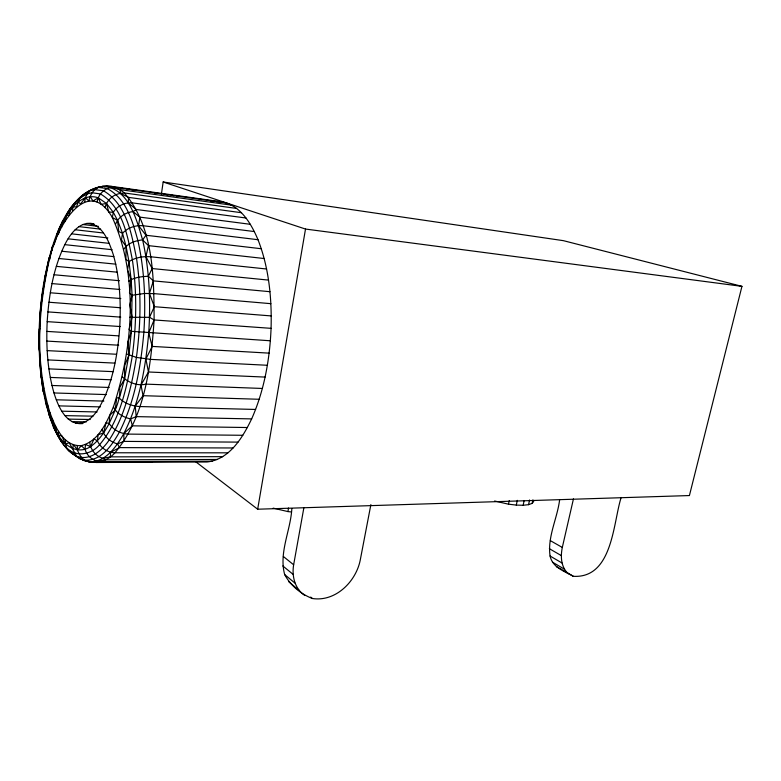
<?xml version="1.0" encoding="UTF-8"?>
<svg xmlns="http://www.w3.org/2000/svg" width="781" height="781" viewBox="0 0 781 781"><rect width="100%" height="100%" fill="white"/><g stroke="black" fill="none" stroke-linecap="round" stroke-linejoin="round"><path stroke-width="1.17" d="M82.864 423.556C65.868 425.294 58.136 406.247 53.987 392.96C47.29 369.872 46.069 345.544 47.192 321.635C48.9 295.316 53.186 268.557 64.813 244.648C70.212 233.822 80.062 220.262 93.964 223.893M39.05 347.389C38.513 313.171 42.408 278.69 52.659 245.976C38.767 300.031 33.427 358.401 49.925 412.524C55.031 426.514 63.437 446.664 81.322 445.648C98.953 441.158 106.841 421.994 113.421 406.862C133.092 346.881 138.833 276.259 112.357 217.508C86.144 171.83 53.801 232.758 49.857 259.175L48.803 259.175C44.761 278.358 41.696 297.61 39.714 317.154L40.436 318.472C38.142 342.937 39.07 367.841 43.482 392.14C40.466 377.33 40.739 362.052 39.05 347.389L39.421 350.444M39.323 348.16L39.138 329.065L39.948 328.86M41.051 376.354L42.35 378.853L43.092 390.129L46.147 404.87L53.44 427.314L61.064 441.353L68.669 450.862L79.74 458.779L88.604 461.805L96.444 462.498L206.994 461.991C229.546 459.55 242.745 437.448 251.648 418.899C264.271 390.451 269.777 359.299 271.075 328.342C271.895 298.391 268.986 267.805 258.003 239.718C251.179 223.512 240.353 205.012 221.462 201.791L111.048 186.298C77.417 183.847 60.088 221.111 52.015 248.055L52.434 250.418M43.795 388.001L43.092 390.129C46.87 401.278 47.231 413.432 52.757 424.249L55.431 425.801C58.507 451.574 94.218 475.961 114.973 452.775C145.442 416.214 150.977 365.752 154.111 319.946C153.857 276.972 153.877 227.369 124.384 192.966C105.064 176.076 74.712 193.532 68.777 215.517L66.766 215.019L65.106 221.101C56.134 227.31 57.862 239.826 52.015 248.055M47.153 406.247L45.679 402.488L47.592 404.9L49.418 415.502L52.542 419.514C54.006 436.11 72.799 458.408 90.625 446.586C98.826 440.748 104.459 432.264 109.184 423.527C114.075 412.046 120.967 400.555 119.688 387.61L124.521 378.99L128.875 355.14L131.403 331.32L132.077 295.277L131.14 279.637L129.002 261.664L126.083 246.386L122.519 233.285L117.55 220.34L113.294 212.286L106.489 203.48L98.24 197.818C84.817 192.956 73.365 204.739 66.766 215.019C70.231 205.959 78.198 199.711 85.178 193.356L88.917 192.302M72.965 448.85L73.141 444.779C78.49 448.968 78.617 456.778 84.797 460.165C101.579 461.063 112.083 444.994 119.386 432.137C134.967 401.288 140.785 366.621 143.85 332.521C145.813 301.788 144.67 270.685 137.886 240.568C132.555 221.257 126.327 198.579 107.192 188.563L98.347 187.391C92.949 189.842 90.069 195.377 88.849 200.922L85.383 197.691L87.111 193.913L89.756 190.837L94.843 189.607L103.473 190.789C126.786 204.251 131.501 233.949 136.49 258.12C141.41 291.001 140.873 324.515 136.411 357.415C131.657 385.999 125.243 415.287 109.242 439.928C102.262 450.276 89.991 461.395 76.606 456.192L69.236 442.817L65.487 443.911L61.914 436.052L58.331 435.007L58.555 431.337M39.733 322.641L40.221 314.772M101.921 187.274L102.321 186.259C128.592 187.479 136.499 219.393 142.611 239.923C149.542 270.363 150.713 301.827 148.722 332.901C145.608 367.382 139.682 402.44 123.818 433.582C116.379 446.615 105.611 462.791 88.604 461.805M370.887 504.594L360.168 560.485C355.736 581.884 335.391 602.044 312.4 598.51C300.968 594.185 290.395 585.428 284.675 574.572C278.68 552.645 290.639 530.475 291.84 508.616M304.951 595.552C294.827 589.011 291.694 576.114 293.646 564.78L303.887 507.66M72.604 210.753L72.848 206.936L76.548 206.858L79.564 198.335L87.111 193.913L92.051 192.741L100.417 193.942C123.017 207.219 127.528 236.126 132.35 259.692C137.095 291.694 136.568 324.31 132.243 356.331C126.825 387.142 120.44 420.168 99.587 444.711C91.523 454.601 75.874 457.744 66.58 447.659L65.487 443.911L65.487 439.898M89.737 442.28C90.401 449.739 95.878 456.329 103.082 458.349L110.346 456.856L110.648 452.228L119.532 447.611L233.05 447.972M105.044 207.658C106.685 200.278 113.079 194.44 120.547 193.405L128.592 197.388L128.182 202.875L136.382 209.513L250.301 224.303M242.813 435.29L128.269 434.099C120.704 433.826 113.294 429.931 109.184 423.527L109.877 415.238L115.227 410.025L116.701 397.627L119.366 398.212C124.755 403.533 132.331 406.14 139.779 406.55L255.602 409.449M40.446 312.478L40.993 306.748M41.208 304.453L41.754 298.713M212.207 461.239L101.042 461.708C93.671 461.659 87.082 456.28 85.022 449.28L85.519 444.506L90.625 446.586L93.954 438.971L97.4 440.826C100.398 447.738 107.417 452.619 114.973 452.775L227.935 452.824M97.4 440.826L98.113 434.597L103.541 433.074L106.118 422.687L109.184 423.527M621.168 497.477C613.134 522.157 612.88 578.594 573.352 576.31C564.37 571.253 552.411 567.406 550.078 556.023C547.276 536.801 557.37 518.428 559.645 499.645M568.256 573.703C560.914 567.172 560.436 556.453 562.31 547.442L573.459 498.874M161.413 194.069L163.161 181.993L563.394 240.665L741.95 286.354L689.418 495.554L257.671 509.212L195.943 461.922M115.676 224.001C118.429 216.913 125.614 212.442 132.975 211.583L139.897 217.138L138.569 225.65L145.969 235.266L261.293 248.729M41.979 296.419L43.277 288.179M43.648 285.817L49.359 257.427L48.803 259.175M258.003 239.718L143.108 225.738C135.582 225.035 127.654 227.622 122.519 233.285L121.475 239.894L126.083 246.386L125.897 259.204L129.002 261.664L127.518 269.923L131.14 279.637L129.48 292.953L132.077 295.277L144.563 293.461L154.101 293.636L270.87 303.672M84.709 201.908L85.383 197.691L80.589 203.9L78.09 201.928M49.925 412.524L49.418 415.502L51.077 419.875M257.671 509.212L305.508 229.058L163.161 181.993M273.174 508.148L287.925 511.575L288.55 508.011M245.986 218.006L132.604 202.914C125.038 202.064 117.316 205.842 113.294 212.286L112.357 217.508L117.55 220.34L118.732 231.479L122.519 233.285M494.588 501.002L508.47 504.175L509.241 500.611M508.47 504.175L516.28 505.092L517.315 500.357M516.28 505.092L523.124 505.268L524.168 500.543M523.124 505.268L528.542 504.672L529.577 499.977M528.542 504.672L532.144 503.384L532.925 499.879M123.867 249.159C127.977 243.047 135.572 240.528 142.611 239.923L148.449 245.634L145.91 256.607L152.178 268.547L148.351 276.269C141.625 276.562 134.361 277.187 128.719 281.219M132.077 295.277L129.792 305.029L132.126 317.096L129.05 329.621L131.403 331.32L270.363 340.78M97.098 202.123C98.181 193.337 106.636 186.161 115.578 187.42L226.607 202.972M119.366 398.212L124.521 378.99L124.638 365.654L128.875 355.14L128.006 341.883L131.403 331.32M96.444 462.498L96.854 461.151L105.689 459.833L217.469 459.462M148.351 276.269L153.369 280.877L149.435 293.402L154.345 306.699L149.513 317.311L129.656 317.291M45.327 275.224L44.888 276.474L45.532 277.919M271.075 328.342L154.111 319.946L148.722 332.901L152.197 346.413L145.891 358.996L148.449 371.99L141.01 385.092L143.04 395.684L135.23 406.071L136.206 416.624L130.593 418.928C123.652 417.347 116.535 413.579 113.421 406.862M63.388 221.355L64.374 219.178L62.441 221.453L58.331 234.495L56.837 234.593L58.839 230.756M40.427 359.504L39.626 360.705L40.963 373.357M142.611 239.923L145.969 235.266M532.144 503.384L533.716 501.48M247.372 427.529L132.36 425.83L123.818 433.582L123.974 441.382L117.511 443.901C110.326 442.046 103.912 436.54 102.184 429.159M132.975 211.583L136.382 209.513M71.901 208.185L69.958 209.357L61.494 224.274L61.621 227.447M129.002 261.664C135.279 257.466 143.108 256.197 150.528 256.764L266.585 269.006M104.205 186.766L106.48 186.259L112.513 187.108M79.213 423.507C93.134 421.545 99.958 406.852 105.318 395.518C114.397 373.416 118.282 349.537 119.815 325.794C120.977 301.925 119.796 277.655 113.265 254.567C109.184 242.579 104.058 227.046 90.332 223.454M97.01 187.557L99.958 187.381M80.697 458.545L83.46 460.39L91.924 462.235L152.324 461.961M110.346 456.856L222.722 456.66M123.974 441.382L238.029 442.114M71.764 421.623L86.379 421.867M75.435 423.097L82.747 423.214M68.25 419.114L90.196 419.504M136.206 416.624L251.648 418.899M64.921 415.619L92.939 416.166M61.797 411.187L97.108 411.958M58.926 405.886L100.388 406.901M56.31 399.794L103.853 401.092M216.288 201.635L221.462 201.791M53.987 392.96L106.392 394.581M143.04 395.684L259.185 399.276M51.966 385.482L109.242 387.464M262.357 388.46L145.94 384.135C137.71 386.273 128.445 382.544 122.344 376.92M50.267 377.428L111.214 379.791M148.449 371.99L265.091 377.086M48.891 368.876L113.372 371.649M47.856 359.914L114.827 363.106M267.356 365.274L150.548 359.377L136.411 357.415L126.532 353.939M47.163 350.62L116.476 354.252M113.294 212.286L108.793 212.051L106.489 203.48L101.13 204.349L98.24 197.818L92.998 200.99L90.157 196.587M46.821 341.092L118.683 345.202M152.197 346.413L269.123 353.139M46.831 331.398L118.653 335.859M47.192 321.635L120.206 326.536M47.895 311.892L120.743 317.135M48.939 302.237L120.606 307.753M154.345 306.699L271.241 315.924M50.316 292.777L120.83 298.547M52.015 283.591L120.01 289.478M54.026 274.756L119.532 280.721M153.369 280.877L269.962 291.694M56.33 266.36L116.945 272.149M58.907 258.491L115.871 264.163M152.178 268.547L268.527 280.096M61.748 251.228L113.85 256.617M64.813 244.648L112.083 249.705M68.093 238.82L109.32 243.369M148.449 245.634L264.163 258.521M287.925 511.575L291.44 511.965M71.559 233.831L107.866 237.932M75.161 229.741L103.024 232.953M78.881 226.607L100.651 229.155M86.506 223.425L93.759 224.293M82.679 224.489L98.416 226.353M139.897 217.138L254.323 231.557M305.508 229.058L741.95 286.354M83.46 460.39L87.521 460.927M128.592 197.388L241.417 212.705M236.633 208.429L124.384 192.966L120.547 193.405L120.04 189.637L111.332 187.411L111.048 186.298M120.04 189.637L231.684 205.178M120.957 188.289L123.378 188.631M126.991 189.129L129.412 189.471M131.823 189.812L134.234 190.144M154.745 193.014L157.157 193.356M165.611 194.537L168.022 194.879M171.644 195.387L174.056 195.719M176.467 196.06L178.878 196.402M199.389 199.272L201.81 199.604M210.255 200.785L212.666 201.127M88.624 461.259L91.924 462.235M74.293 454.464L71.608 453.312L69.48 450.666M556.375 566.684L561.471 569.29M550.341 540.637L562.31 547.442M103.082 458.349L105.689 459.833M149.513 317.311L154.111 319.946M549.336 548.682L561.266 555.564M550.078 556.023L561.978 562.974M552.479 562.164L564.37 569.164M562.457 569.876L573.352 576.31M283.357 556.492L293.646 564.78M63.827 443.608C58.331 438.746 55.158 431.083 52.757 424.249M282.829 565.961L293.09 574.357M284.675 574.572L294.915 583.065M310.682 597.074L312.4 598.51M288.726 581.728L298.977 590.29M85.022 449.28L81.322 445.648L77.602 450.051L77.182 445.736M41.627 297.073L42.369 297.864M117.511 443.901L119.532 447.611M51.624 420.676L55.158 429.94M130.593 418.928L132.36 425.83M41.178 375.661L41.383 377.965M39.665 356.146L39.909 361.857"/></g></svg>
